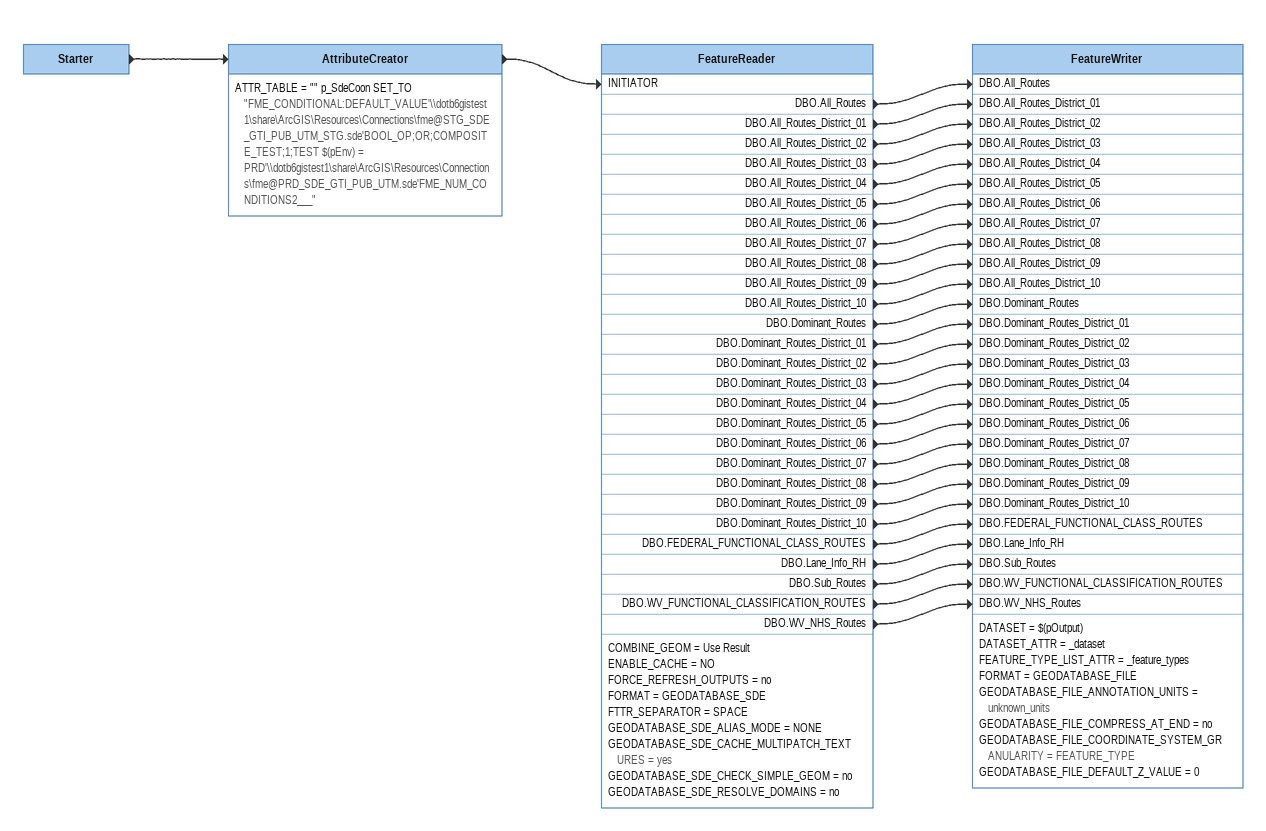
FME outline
Starter
    -> AttributeCreator
AttributeCreator
    ATTR_TABLE = "" p_SdeCoon SET_TO "FME_CONDITIONAL:DEFAULT_VALUE'\\dotb6gistest1\share\ArcGIS\Resources\Connections\fme@STG_SDE_GTI_PUB_UTM_STG.sde'BOOL_OP;OR;COMPOSITE_TEST;1;TEST $(pEnv) = PRD'\\dotb6gistest1\share\ArcGIS\Resources\Connections\fme@PRD_SDE_GTI_PUB_UTM.sde'FME_NUM_CONDITIONS2___"
    -> FeatureReader [INITIATOR]
FeatureReader
    COMBINE_GEOM = Use Result
    ENABLE_CACHE = NO
    FORCE_REFRESH_OUTPUTS = no
    FORMAT = GEODATABASE_SDE
    FTTR_SEPARATOR = SPACE
    GEODATABASE_SDE_ALIAS_MODE = NONE
    GEODATABASE_SDE_CACHE_MULTIPATCH_TEXTURES = yes
    GEODATABASE_SDE_CHECK_SIMPLE_GEOM = no
    GEODATABASE_SDE_RESOLVE_DOMAINS = no
    DBO.All_Routes -> FeatureWriter [DBO.All_Routes]
    DBO.All_Routes_District_01 -> FeatureWriter [DBO.All_Routes_District_01]
    DBO.All_Routes_District_02 -> FeatureWriter [DBO.All_Routes_District_02]
    DBO.All_Routes_District_03 -> FeatureWriter [DBO.All_Routes_District_03]
    DBO.All_Routes_District_04 -> FeatureWriter [DBO.All_Routes_District_04]
    DBO.All_Routes_District_05 -> FeatureWriter [DBO.All_Routes_District_05]
    DBO.All_Routes_District_06 -> FeatureWriter [DBO.All_Routes_District_06]
    DBO.All_Routes_District_07 -> FeatureWriter [DBO.All_Routes_District_07]
    DBO.All_Routes_District_08 -> FeatureWriter [DBO.All_Routes_District_08]
    DBO.All_Routes_District_09 -> FeatureWriter [DBO.All_Routes_District_09]
    DBO.All_Routes_District_10 -> FeatureWriter [DBO.All_Routes_District_10]
    DBO.Dominant_Routes -> FeatureWriter [DBO.Dominant_Routes]
    DBO.Dominant_Routes_District_01 -> FeatureWriter [DBO.Dominant_Routes_District_01]
    DBO.Dominant_Routes_District_02 -> FeatureWriter [DBO.Dominant_Routes_District_02]
    DBO.Dominant_Routes_District_03 -> FeatureWriter [DBO.Dominant_Routes_District_03]
    DBO.Dominant_Routes_District_04 -> FeatureWriter [DBO.Dominant_Routes_District_04]
    DBO.Dominant_Routes_District_05 -> FeatureWriter [DBO.Dominant_Routes_District_05]
    DBO.Dominant_Routes_District_06 -> FeatureWriter [DBO.Dominant_Routes_District_06]
    DBO.Dominant_Routes_District_07 -> FeatureWriter [DBO.Dominant_Routes_District_07]
    DBO.Dominant_Routes_District_08 -> FeatureWriter [DBO.Dominant_Routes_District_08]
    DBO.Dominant_Routes_District_09 -> FeatureWriter [DBO.Dominant_Routes_District_09]
    DBO.Dominant_Routes_District_10 -> FeatureWriter [DBO.Dominant_Routes_District_10]
    DBO.FEDERAL_FUNCTIONAL_CLASS_ROUTES -> FeatureWriter [DBO.FEDERAL_FUNCTIONAL_CLASS_ROUTES]
    DBO.Lane_Info_RH -> FeatureWriter [DBO.Lane_Info_RH]
    DBO.Sub_Routes -> FeatureWriter [DBO.Sub_Routes]
    DBO.WV_FUNCTIONAL_CLASSIFICATION_ROUTES -> FeatureWriter [DBO.WV_FUNCTIONAL_CLASSIFICATION_ROUTES]
    DBO.WV_NHS_Routes -> FeatureWriter [DBO.WV_NHS_Routes]
FeatureWriter
    DATASET = $(pOutput)
    DATASET_ATTR = _dataset
    FEATURE_TYPE_LIST_ATTR = _feature_types
    FORMAT = GEODATABASE_FILE
    GEODATABASE_FILE_ANNOTATION_UNITS = unknown_units
    GEODATABASE_FILE_COMPRESS_AT_END = no
    GEODATABASE_FILE_COORDINATE_SYSTEM_GRANULARITY = FEATURE_TYPE
    GEODATABASE_FILE_DEFAULT_Z_VALUE = 0
